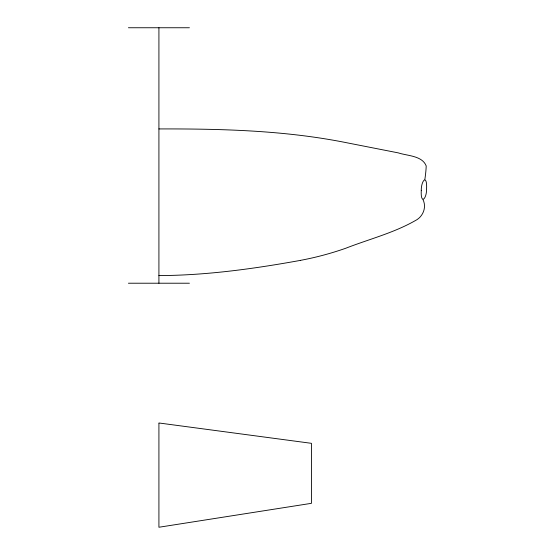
<?xml version="1.0" encoding="UTF-8"?>
<svg xmlns="http://www.w3.org/2000/svg" width="555" height="555" viewBox="0 0 555 555"><rect width="100%" height="100%" fill="white"/><g stroke="black" fill="none" stroke-linecap="round" stroke-linejoin="round"><path stroke-width="0.83" d="M424.852 179.522C425.512 175.019 426.053 170.489 426.205 165.945C422.216 155.615 407.419 155.913 398.33 152.889L347.513 142.906C285.492 130.356 221.986 128.767 158.917 128.933M300.401 260.392C253.711 268.821 206.439 275.398 158.917 275.592M128.413 27.75L189.422 27.75M128.413 283.216L189.422 283.216M158.917 422.979L311.438 443.327L311.438 503.323L158.917 527.25L158.917 423.368M423.007 199.62C426.837 207.445 422.959 216.88 415.23 220.654C393.516 233.044 368.922 239.198 345.737 248.258A306.894 306.859 7.9 0 1 300.401 260.371M158.917 27.75L158.917 283.216M421.259 190.337C420.496 205.246 426.705 198.898 426.58 189.068C427.322 173.687 421.231 180.34 421.259 190.337"/></g></svg>
